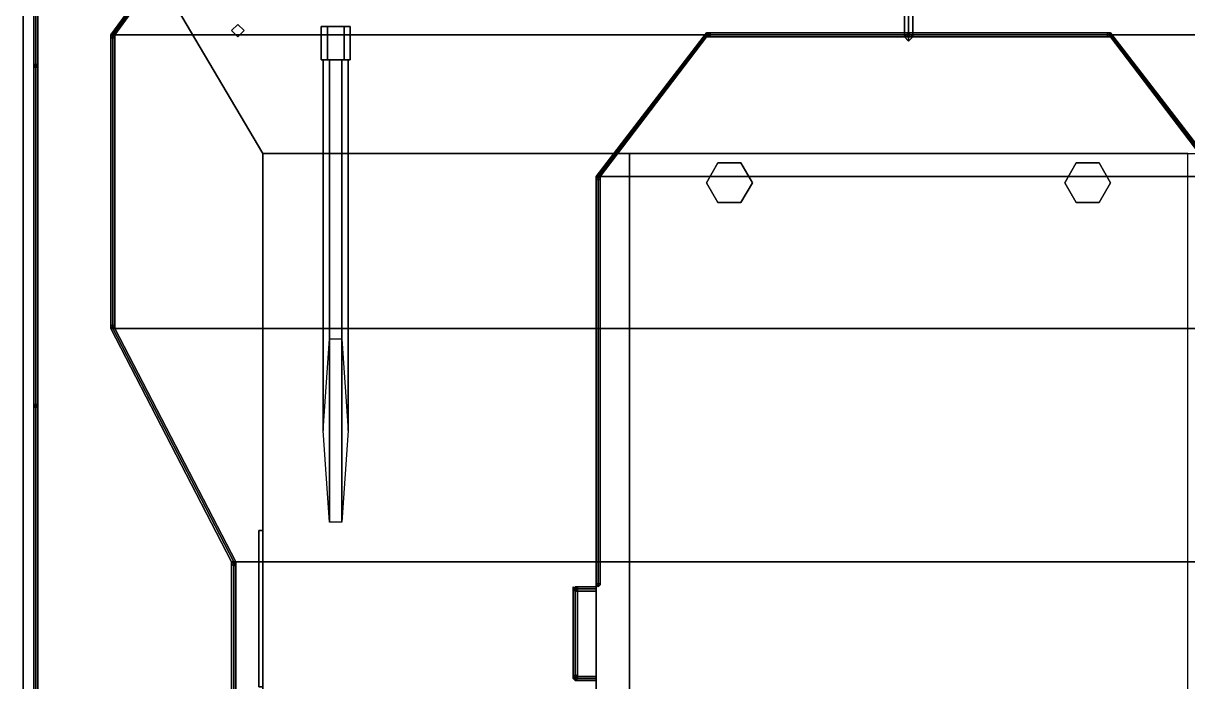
# Model space of a CAD drawing. Extents: x -4.2 to 4.2, y -17.3 to 18.7.
# Drawn here: x -4.25 to 1.34, y 12.47 to 15.63 of the extents above; entities that cross this region are included whole.
import ezdxf

# ---------------------------------------------------------------- set-up
doc = ezdxf.new("R2010")
doc.units = 0
doc.layers.get('0').update_dxf_attribs({"linetype": 'CONTINUOUS'})
doc.layers.add('RAILINGS', color=6, linetype='CONTINUOUS')

msp = doc.modelspace()

# ---------------------------------------------------------------- linework, layer by layer
for points in [[(0, 15.59, 5.6), (-0.02, 15.57, 5.6), (-0.02, 17.09, 7.55), (0, 17.11, 7.55)], [(0.02, 15.57, 5.6), (0, 15.59, 5.6), (0, 17.11, 7.55), (0.02, 17.09, 7.55)], [(-0.02, 15.57, 5.6), (0, 15.55, 5.6), (0, 17.07, 7.55), (-0.02, 17.09, 7.55)], [(0, 15.55, 5.6), (0.02, 15.57, 5.6), (0.02, 17.09, 7.55), (0, 17.07, 7.55)], [(-4.2, 16.87, 1.04), (-4.2, 6.98, 1.04), (-4.25, 6.98, 1.07), (-4.25, 16.87, 1.07)], [(-4.25, 16.87, 1.07), (-4.25, 6.98, 1.07), (-4.25, 6.98, 1.18), (-4.25, 16.87, 1.18)], [(-4.2, 6.98, 1.21), (-4.2, 16.87, 1.21), (-4.25, 16.87, 1.18), (-4.25, 6.98, 1.18)], [(-4.2, 10.97, -1.04), (-4.2, -10.52, -1.04), (-4.2, -13.62, -0.39), (-4.2, 16.87, -0.3447)], [(4.2, 16.87, -0.3447), (4.2, 10.97, -1.04), (-4.2, 10.97, -1.04), (-4.2, 16.87, -0.3447)], [(-4.2, 16.87, -0.3447), (-4.2, -13.62, -0.39), (-4.2, -13.62, 0.65), (-4.2, 4.11, 0.65)], [(-4.2, 16.87, -0.3447), (-4.2, 4.11, 0.65), (-4.2, 6.98, 1.04), (-4.2, 16.87, 1.04)], [(3.1, 15.01, 1.21), (4.2, 16.87, 1.21), (-4.2, 16.87, 1.21), (-3.1, 15.01, 1.21)], [(-3.1, 10, 1.21), (-3.1, 15.01, 1.21), (-4.2, 16.87, 1.21), (-4.2, 6.98, 1.21)], [(-3.25, 16.37, 3.4), (-3.25, 16.37, 3.17), (-3.83, 15.58, 3.17), (-3.83, 15.58, 3.4)], [(-3.83, 15.58, 3.17), (-3.25, 16.37, 3.17), (3.25, 16.37, 3.17), (3.83, 15.58, 3.17)], [(3.83, 15.58, 3.4), (3.25, 16.37, 3.4), (-3.25, 16.37, 3.4), (-3.83, 15.58, 3.4)], [(-3.22, 15.63, 1.21), (-3.25, 15.6, 1.21), (-3.25, 15.6, 3.17), (-3.22, 15.63, 3.17)], [(-3.25, 15.6, 1.21), (-3.22, 15.57, 1.21), (-3.22, 15.57, 3.17), (-3.25, 15.6, 3.17)], [(-3.19, 15.6, 1.21), (-3.22, 15.63, 1.21), (-3.22, 15.63, 3.17), (-3.19, 15.6, 3.17)], [(-3.22, 15.57, 1.21), (-3.19, 15.6, 1.21), (-3.19, 15.6, 3.17), (-3.22, 15.57, 3.17)], [(-2.82, 15.62, -0.72), (-2.82, 15.46, -0.72), (-2.82, 15.46, -0.51), (-2.82, 15.62, -0.49)], [(-2.68, 15.62, -0.49), (-2.68, 15.62, -0.72), (-2.82, 15.62, -0.72), (-2.82, 15.62, -0.49)], [(-2.82, 15.62, -0.49), (-2.82, 15.46, -0.51), (-2.68, 15.46, -0.51), (-2.68, 15.62, -0.49)], [(-2.79, 15.62, -0.79), (-2.79, 15.46, -0.79), (-2.82, 15.46, -0.72), (-2.82, 15.62, -0.72)], [(-2.68, 15.62, -0.72), (-2.71, 15.62, -0.79), (-2.79, 15.62, -0.79), (-2.82, 15.62, -0.72)], [(-2.71, 15.62, -0.79), (-2.71, 15.46, -0.79), (-2.79, 15.46, -0.79), (-2.79, 15.62, -0.79)], [(-2.68, 15.46, -0.72), (-2.71, 15.46, -0.79), (-2.71, 15.62, -0.79), (-2.68, 15.62, -0.72)], [(-2.68, 15.46, -0.51), (-2.68, 15.46, -0.72), (-2.68, 15.62, -0.72), (-2.68, 15.62, -0.49)], [(-3.83, 14.17, 3.17), (-3.83, 15.58, 3.17), (3.83, 15.58, 3.17), (3.83, 14.17, 3.17)], [(3.83, 14.17, 3.4), (3.83, 15.58, 3.4), (-3.83, 15.58, 3.4), (-3.83, 14.17, 3.4)], [(-3.83, 15.58, 3.4), (-3.83, 15.58, 3.17), (-3.83, 14.17, 3.17), (-3.83, 14.17, 3.4)], [(-1.5, 14.9, 5.5), (-0.97, 15.59, 5.5), (0.97, 15.59, 5.5), (1.5, 14.9, 5.5)], [(1.5, 14.9, 5.6), (0.97, 15.59, 5.6), (-0.97, 15.59, 5.6), (-1.5, 14.9, 5.6)], [(-0.97, 15.59, 5.6), (-0.97, 15.59, 5.5), (-1.5, 14.9, 5.5), (-1.5, 14.9, 5.6)], [(0.97, 15.59, 5.6), (0.97, 15.59, 5.5), (-0.97, 15.59, 5.5), (-0.97, 15.59, 5.6)], [(1.5, 14.9, 5.5), (0.97, 15.59, 5.5), (0.97, 15.59, 5.6), (1.5, 14.9, 5.6)], [(-2.82, 15.46, -0.51), (-2.82, 15.46, -0.72), (-2.68, 15.46, -0.72), (-2.68, 15.46, -0.51)], [(-2.82, 15.46, -0.72), (-2.79, 15.46, -0.79), (-2.71, 15.46, -0.79), (-2.68, 15.46, -0.72)], [(-2.78, 15.46, -0.668), (-2.81, 15.46, -0.72), (-2.81, 13.68, -0.72), (-2.78, 14.12, -0.668)], [(-2.81, 15.46, -0.72), (-2.78, 15.46, -0.772), (-2.78, 13.24, -0.772), (-2.81, 13.68, -0.72)], [(-2.72, 15.46, -0.668), (-2.78, 15.46, -0.668), (-2.78, 14.12, -0.668), (-2.72, 14.12, -0.668)], [(-2.78, 15.46, -0.772), (-2.72, 15.46, -0.772), (-2.72, 13.24, -0.772), (-2.78, 13.24, -0.772)], [(-2.69, 15.46, -0.72), (-2.72, 15.46, -0.668), (-2.72, 14.12, -0.668), (-2.69, 13.68, -0.72)], [(-2.72, 15.46, -0.772), (-2.69, 15.46, -0.72), (-2.69, 13.68, -0.72), (-2.72, 13.24, -0.772)], [(-1.34, 15.01, 3.17), (-1.34, 15.01, 1.21), (-3.1, 15.01, 1.21), (-3.1, 15.01, 3.17)], [(-3.1, 15.01, 1.21), (-3.1, 13.2, 1.25), (-3.1, 13.2, 3.1), (-3.1, 15.01, 3.17)], [(-3.1, 13.2, 3.1), (-3.1, 10.46, 3.1), (-3.1, 10, 3.17), (-3.1, 15.01, 3.17)], [(-3.1, 15.01, 1.21), (-3.1, 10, 1.21), (-3.1, 10.46, 1.25), (-3.1, 13.2, 1.25)], [(-1.34, 10, 3.17), (-1.34, 10, 1.21), (-1.34, 15.01, 1.21), (-1.34, 15.01, 3.17)], [(1.34, 15.01, 1.21), (-1.34, 15.01, 1.21), (-1.34, 10, 1.21), (1.34, 10, 1.21)], [(-0.915, 14.9653, 3.4), (-0.97, 14.87, 3.4), (-0.97, 14.87, 5.5), (-0.915, 14.9653, 5.5)], [(-0.805, 14.9653, 3.4), (-0.915, 14.9653, 3.4), (-0.915, 14.9653, 5.5), (-0.805, 14.9653, 5.5)], [(-0.75, 14.87, 3.4), (-0.805, 14.9653, 3.4), (-0.805, 14.9653, 5.5), (-0.75, 14.87, 5.5)], [(0.805, 14.9653, 3.4), (0.75, 14.87, 3.4), (0.75, 14.87, 5.5), (0.805, 14.9653, 5.5)], [(0.915, 14.9653, 3.4), (0.805, 14.9653, 3.4), (0.805, 14.9653, 5.5), (0.915, 14.9653, 5.5)], [(0.97, 14.87, 3.4), (0.915, 14.9653, 3.4), (0.915, 14.9653, 5.5), (0.97, 14.87, 5.5)], [(1.5, 11.06, 5.6), (1.5, 14.9, 5.6), (-1.5, 14.9, 5.6), (-1.5, 11.06, 5.6)], [(-1.5, 14.9, 5.6), (-1.5, 14.9, 5.5), (-1.5, 13.05, 5.5), (-1.5, 8.95, 5.6)], [(-1.5, 13.05, 5.5), (-1.5, 14.9, 5.5), (1.5, 14.9, 5.5), (1.5, 13.05, 5.5)], [(-0.97, 14.87, 3.4), (-0.915, 14.7747, 3.4), (-0.915, 14.7747, 5.5), (-0.97, 14.87, 5.5)], [(-0.805, 14.7747, 3.4), (-0.75, 14.87, 3.4), (-0.75, 14.87, 5.5), (-0.805, 14.7747, 5.5)], [(0.75, 14.87, 3.4), (0.805, 14.7747, 3.4), (0.805, 14.7747, 5.5), (0.75, 14.87, 5.5)], [(0.915, 14.7747, 3.4), (0.97, 14.87, 3.4), (0.97, 14.87, 5.5), (0.915, 14.7747, 5.5)], [(-0.915, 14.7747, 3.4), (-0.805, 14.7747, 3.4), (-0.805, 14.7747, 5.5), (-0.915, 14.7747, 5.5)], [(0.805, 14.7747, 3.4), (0.915, 14.7747, 3.4), (0.915, 14.7747, 5.5), (0.805, 14.7747, 5.5)], [(3.25, 13.05, 3.4), (3.83, 14.17, 3.4), (-3.83, 14.17, 3.4), (-3.25, 13.05, 3.4)], [(-3.83, 14.17, 3.4), (-3.83, 14.17, 3.17), (-3.25, 13.05, 3.17), (-3.25, 13.05, 3.4)], [(-3.25, 13.05, 3.17), (-3.83, 14.17, 3.17), (3.83, 14.17, 3.17), (3.25, 13.05, 3.17)], [(-3.1, 13.2, 3.1), (-3.1, 13.2, 1.25), (-3.12, 13.2, 1.25), (-3.12, 13.2, 3.1)], [(-3.1, 13.2, 1.25), (-3.1, 12.45, 1.25), (-3.12, 12.45, 1.25), (-3.12, 13.2, 1.25)], [(-3.12, 13.2, 3.1), (-3.12, 12.45, 3.1), (-3.1, 12.45, 3.1), (-3.1, 13.2, 3.1)], [(-3.12, 13.2, 1.25), (-3.12, 12.45, 1.25), (-3.12, 12.45, 3.1), (-3.12, 13.2, 3.1)], [(-3.25, 10.08, 3.4), (-1.5, 8.95, 3.4), (-1.5, 13.05, 3.4), (-3.25, 13.05, 3.4)], [(-3.25, 10.08, 3.17), (-3.25, 13.05, 3.17), (3.25, 13.05, 3.17), (3.25, 10.08, 3.17)], [(-3.25, 13.05, 3.4), (-3.25, 13.05, 3.17), (-3.25, 10.08, 3.17), (-3.25, 10.08, 3.4)], [(1.5, 13.05, 5.5), (1.5, 13.05, 3.4), (-1.5, 13.05, 3.4), (-1.5, 13.05, 5.5)], [(-1.5, 13.05, 5.5), (-1.5, 13.05, 3.4), (-1.5, 11.83, 3.52), (-1.5, 11.83, 5.32)], [(-1.5, 13.05, 3.4), (-1.5, 8.95, 3.4), (-1.5, 10.38, 3.52), (-1.5, 11.83, 3.52)], [(-1.5, 11.83, 5.32), (-1.5, 10.38, 5.32), (-1.5, 8.95, 5.6), (-1.5, 13.05, 5.5)], [(-1.6, 12.93, 3.4), (-1.61, 12.92, 3.4), (-1.61, 12.92, 5.57), (-1.6, 12.93, 5.56)], [(-1.61, 12.5, 3.56), (-1.6, 12.51, 3.57), (-1.6, 12.92, 3.57), (-1.61, 12.93, 3.56)], [(-1.6, 12.51, 3.55), (-1.61, 12.5, 3.56), (-1.61, 12.93, 3.56), (-1.6, 12.92, 3.55)], [(-1.61, 12.5, 3.84), (-1.6, 12.51, 3.85), (-1.6, 12.92, 3.85), (-1.61, 12.93, 3.84)], [(-1.6, 12.51, 3.83), (-1.61, 12.5, 3.84), (-1.61, 12.93, 3.84), (-1.6, 12.92, 3.83)], [(-1.5, 12.92, 5.57), (-1.5, 12.93, 5.56), (-1.6, 12.93, 5.56), (-1.61, 12.92, 5.57)], [(-1.61, 12.92, 3.4), (-1.6, 12.91, 3.4), (-1.6, 12.91, 5.56), (-1.61, 12.92, 5.57)], [(-1.61, 12.49, 4.11), (-1.6, 12.5, 4.12), (-1.6, 12.91, 4.12), (-1.61, 12.92, 4.11)], [(-1.6, 12.5, 4.1), (-1.61, 12.49, 4.11), (-1.61, 12.92, 4.11), (-1.6, 12.91, 4.1)], [(-1.61, 12.49, 4.38), (-1.6, 12.5, 4.39), (-1.6, 12.91, 4.39), (-1.61, 12.92, 4.38)], [(-1.6, 12.5, 4.37), (-1.61, 12.49, 4.38), (-1.61, 12.92, 4.38), (-1.6, 12.91, 4.37)], [(-1.61, 12.49, 4.66), (-1.6, 12.5, 4.67), (-1.6, 12.91, 4.67), (-1.61, 12.92, 4.66)], [(-1.6, 12.5, 4.65), (-1.61, 12.49, 4.66), (-1.61, 12.92, 4.66), (-1.6, 12.91, 4.65)], [(-1.61, 12.49, 4.94), (-1.6, 12.5, 4.95), (-1.6, 12.91, 4.95), (-1.61, 12.92, 4.94)], [(-1.6, 12.5, 4.93), (-1.61, 12.49, 4.94), (-1.61, 12.92, 4.94), (-1.6, 12.91, 4.93)], [(-1.61, 12.49, 5.21), (-1.6, 12.5, 5.22), (-1.6, 12.91, 5.22), (-1.61, 12.92, 5.21)], [(-1.6, 12.5, 5.2), (-1.61, 12.49, 5.21), (-1.61, 12.92, 5.21), (-1.6, 12.91, 5.2)], [(-1.61, 12.49, 5.49), (-1.6, 12.5, 5.5), (-1.6, 12.91, 5.5), (-1.61, 12.92, 5.49)], [(-1.6, 12.5, 5.48), (-1.61, 12.49, 5.49), (-1.61, 12.92, 5.49), (-1.6, 12.91, 5.48)], [(-1.5, 12.91, 5.56), (-1.5, 12.92, 5.57), (-1.61, 12.92, 5.57), (-1.6, 12.91, 5.56)], [(-1.59, 12.92, 3.4), (-1.6, 12.93, 3.4), (-1.6, 12.93, 5.56), (-1.59, 12.92, 5.55)], [(-1.6, 12.51, 3.57), (-1.59, 12.5, 3.56), (-1.59, 12.93, 3.56), (-1.6, 12.92, 3.57)], [(-1.59, 12.5, 3.56), (-1.6, 12.51, 3.55), (-1.6, 12.92, 3.55), (-1.59, 12.93, 3.56)], [(-1.6, 12.51, 3.85), (-1.59, 12.5, 3.84), (-1.59, 12.93, 3.84), (-1.6, 12.92, 3.85)], [(-1.59, 12.5, 3.84), (-1.6, 12.51, 3.83), (-1.6, 12.92, 3.83), (-1.59, 12.93, 3.84)], [(-1.5, 12.93, 5.56), (-1.5, 12.92, 5.55), (-1.59, 12.92, 5.55), (-1.6, 12.93, 5.56)], [(-1.6, 12.91, 3.4), (-1.59, 12.92, 3.4), (-1.59, 12.92, 5.55), (-1.6, 12.91, 5.56)], [(-1.6, 12.5, 4.12), (-1.59, 12.49, 4.11), (-1.59, 12.92, 4.11), (-1.6, 12.91, 4.12)], [(-1.59, 12.49, 4.11), (-1.6, 12.5, 4.1), (-1.6, 12.91, 4.1), (-1.59, 12.92, 4.11)], [(-1.6, 12.5, 4.39), (-1.59, 12.49, 4.38), (-1.59, 12.92, 4.38), (-1.6, 12.91, 4.39)], [(-1.59, 12.49, 4.38), (-1.6, 12.5, 4.37), (-1.6, 12.91, 4.37), (-1.59, 12.92, 4.38)], [(-1.6, 12.5, 4.67), (-1.59, 12.49, 4.66), (-1.59, 12.92, 4.66), (-1.6, 12.91, 4.67)], [(-1.59, 12.49, 4.66), (-1.6, 12.5, 4.65), (-1.6, 12.91, 4.65), (-1.59, 12.92, 4.66)], [(-1.6, 12.5, 4.95), (-1.59, 12.49, 4.94), (-1.59, 12.92, 4.94), (-1.6, 12.91, 4.95)], [(-1.59, 12.49, 4.94), (-1.6, 12.5, 4.93), (-1.6, 12.91, 4.93), (-1.59, 12.92, 4.94)], [(-1.6, 12.5, 5.22), (-1.59, 12.49, 5.21), (-1.59, 12.92, 5.21), (-1.6, 12.91, 5.22)], [(-1.59, 12.49, 5.21), (-1.6, 12.5, 5.2), (-1.6, 12.91, 5.2), (-1.59, 12.92, 5.21)], [(-1.6, 12.5, 5.5), (-1.59, 12.49, 5.49), (-1.59, 12.92, 5.49), (-1.6, 12.91, 5.5)], [(-1.59, 12.49, 5.49), (-1.6, 12.5, 5.48), (-1.6, 12.91, 5.48), (-1.59, 12.92, 5.49)], [(-1.5, 12.92, 5.55), (-1.5, 12.91, 5.56), (-1.6, 12.91, 5.56), (-1.59, 12.92, 5.55)], [(-1.6, 12.5, 3.4), (-1.61, 12.49, 3.4), (-1.61, 12.49, 5.57), (-1.6, 12.5, 5.56)], [(-1.5, 12.49, 5.57), (-1.5, 12.5, 5.56), (-1.6, 12.5, 5.56), (-1.61, 12.49, 5.57)], [(-1.61, 12.49, 3.4), (-1.6, 12.48, 3.4), (-1.6, 12.48, 5.56), (-1.61, 12.49, 5.57)], [(-1.5, 12.48, 5.56), (-1.5, 12.49, 5.57), (-1.61, 12.49, 5.57), (-1.6, 12.48, 5.56)], [(-1.59, 12.49, 3.4), (-1.6, 12.5, 3.4), (-1.6, 12.5, 5.56), (-1.59, 12.49, 5.55)], [(-1.5, 12.5, 5.56), (-1.5, 12.49, 5.55), (-1.59, 12.49, 5.55), (-1.6, 12.5, 5.56)], [(-1.6, 12.48, 3.4), (-1.59, 12.49, 3.4), (-1.59, 12.49, 5.55), (-1.6, 12.48, 5.56)], [(-1.5, 12.49, 5.55), (-1.5, 12.48, 5.56), (-1.6, 12.48, 5.56), (-1.59, 12.49, 5.55)]]:
    msp.add_3dface(points)
at = {"layer": 'RAILINGS'}
for points in [[(-4.19, 4.16, 1.78), (-4.2, 4.15, 1.79), (-4.2, 16.89, 1.79), (-4.19, 16.89, 1.78)], [(-4.2, 4.15, 1.79), (-4.19, 4.14, 1.8), (-4.19, 16.89, 1.8), (-4.2, 16.89, 1.79)], [(-4.18, 4.15, 1.79), (-4.19, 4.16, 1.78), (-4.19, 16.89, 1.78), (-4.18, 16.89, 1.79)], [(-4.19, 4.14, 1.8), (-4.18, 4.15, 1.79), (-4.18, 16.89, 1.79), (-4.19, 16.89, 1.8)], [(-3.25, 16.37, 4.05), (-3.25, 16.36, 4.04), (-3.82, 15.58, 4.04), (-3.83, 15.58, 4.05)], [(-3.25, 16.36, 4.06), (-3.25, 16.37, 4.05), (-3.83, 15.58, 4.05), (-3.82, 15.58, 4.06)], [(-3.25, 16.36, 4.04), (-3.25, 16.35, 4.05), (-3.81, 15.58, 4.05), (-3.82, 15.58, 4.04)], [(-3.25, 16.35, 4.05), (-3.25, 16.36, 4.06), (-3.82, 15.58, 4.06), (-3.81, 15.58, 4.05)], [(-3.83, 15.58, 4.05), (-3.82, 15.58, 4.04), (-3.82, 14.17, 4.04), (-3.83, 14.17, 4.05)], [(-3.82, 15.58, 4.06), (-3.83, 15.58, 4.05), (-3.83, 14.17, 4.05), (-3.82, 14.17, 4.06)], [(-3.82, 15.58, 3.41), (-3.83, 15.57, 3.41), (-3.83, 15.57, 4.05), (-3.82, 15.58, 4.04)], [(-3.83, 15.57, 3.41), (-3.82, 15.56, 3.41), (-3.82, 15.56, 4.04), (-3.83, 15.57, 4.05)], [(-3.82, 15.58, 4.04), (-3.81, 15.58, 4.05), (-3.81, 14.17, 4.05), (-3.82, 14.17, 4.04)], [(-3.81, 15.58, 4.05), (-3.82, 15.58, 4.06), (-3.82, 14.17, 4.06), (-3.81, 14.17, 4.05)], [(-3.81, 15.57, 3.41), (-3.82, 15.58, 3.41), (-3.82, 15.58, 4.04), (-3.81, 15.57, 4.05)], [(-3.82, 15.56, 3.41), (-3.81, 15.57, 3.41), (-3.81, 15.57, 4.05), (-3.82, 15.56, 4.04)], [(-0.97, 15.58, 6.23), (-0.97, 15.59, 6.22), (-1.5, 14.9, 6.22), (-1.49, 14.9, 6.23)], [(-0.97, 15.59, 6.22), (-0.97, 15.58, 6.21), (-1.49, 14.9, 6.21), (-1.5, 14.9, 6.22)], [(-0.97, 15.57, 6.22), (-0.97, 15.58, 6.23), (-1.49, 14.9, 6.23), (-1.48, 14.9, 6.22)], [(-0.97, 15.58, 6.21), (-0.97, 15.57, 6.22), (-1.48, 14.9, 6.22), (-1.49, 14.9, 6.21)], [(0.97, 15.58, 6.23), (0.97, 15.59, 6.22), (-0.97, 15.59, 6.22), (-0.97, 15.58, 6.23)], [(0.97, 15.59, 6.22), (0.97, 15.58, 6.21), (-0.97, 15.58, 6.21), (-0.97, 15.59, 6.22)], [(-0.97, 15.58, 6.21), (-0.96, 15.59, 6.22), (-0.96, 15.59, 5.6), (-0.97, 15.58, 5.6)], [(0.97, 15.57, 6.22), (0.97, 15.58, 6.23), (-0.97, 15.58, 6.23), (-0.97, 15.57, 6.22)], [(0.97, 15.58, 6.21), (0.97, 15.57, 6.22), (-0.97, 15.57, 6.22), (-0.97, 15.58, 6.21)], [(-0.96, 15.57, 6.22), (-0.97, 15.58, 6.21), (-0.97, 15.58, 5.6), (-0.96, 15.57, 5.6)], [(-0.96, 15.59, 6.22), (-0.95, 15.58, 6.21), (-0.95, 15.58, 5.6), (-0.96, 15.59, 5.6)], [(-0.95, 15.58, 6.21), (-0.96, 15.57, 6.22), (-0.96, 15.57, 5.6), (-0.95, 15.58, 5.6)], [(-0.01, 15.58, 6.21), (0, 15.59, 6.22), (0, 15.59, 5.6), (-0.01, 15.58, 5.6)], [(0, 15.57, 6.22), (-0.01, 15.58, 6.21), (-0.01, 15.58, 5.6), (0, 15.57, 5.6)], [(0, 15.59, 6.22), (0.01, 15.58, 6.21), (0.01, 15.58, 5.6), (0, 15.59, 5.6)], [(0.01, 15.58, 6.21), (0, 15.57, 6.22), (0, 15.57, 5.6), (0.01, 15.58, 5.6)], [(0.95, 15.58, 6.21), (0.96, 15.59, 6.22), (0.96, 15.59, 5.6), (0.95, 15.58, 5.6)], [(0.96, 15.57, 6.22), (0.95, 15.58, 6.21), (0.95, 15.58, 5.6), (0.96, 15.57, 5.6)], [(0.96, 15.59, 6.22), (0.97, 15.58, 6.21), (0.97, 15.58, 5.6), (0.96, 15.59, 5.6)], [(0.97, 15.58, 6.21), (0.96, 15.57, 6.22), (0.96, 15.57, 5.6), (0.97, 15.58, 5.6)], [(0.97, 15.59, 6.22), (0.97, 15.58, 6.23), (1.49, 14.9, 6.23), (1.5, 14.9, 6.22)], [(0.97, 15.58, 6.21), (0.97, 15.59, 6.22), (1.5, 14.9, 6.22), (1.49, 14.9, 6.21)], [(0.97, 15.58, 6.23), (0.97, 15.57, 6.22), (1.48, 14.9, 6.22), (1.49, 14.9, 6.23)], [(0.97, 15.57, 6.22), (0.97, 15.58, 6.21), (1.49, 14.9, 6.21), (1.48, 14.9, 6.22)], [(-4.19, 15.44, 1.21), (-4.2, 15.43, 1.21), (-4.2, 15.43, 1.79), (-4.19, 15.44, 1.78)], [(-4.2, 15.43, 1.21), (-4.19, 15.42, 1.21), (-4.19, 15.42, 1.78), (-4.2, 15.43, 1.79)], [(-4.18, 15.43, 1.21), (-4.19, 15.44, 1.21), (-4.19, 15.44, 1.78), (-4.18, 15.43, 1.79)], [(-4.19, 15.42, 1.21), (-4.18, 15.43, 1.21), (-4.18, 15.43, 1.79), (-4.19, 15.42, 1.78)], [(-1.5, 14.89, 6.22), (-1.49, 14.9, 6.21), (-1.49, 14.9, 5.6), (-1.5, 14.89, 5.6)], [(-1.49, 14.9, 6.23), (-1.5, 14.9, 6.22), (-1.5, 12.94, 6.22), (-1.49, 12.93, 6.23)], [(-1.5, 14.9, 6.22), (-1.49, 14.9, 6.21), (-1.49, 12.95, 6.21), (-1.5, 12.94, 6.22)], [(-1.49, 14.88, 6.21), (-1.5, 14.89, 6.22), (-1.5, 14.89, 5.6), (-1.49, 14.88, 5.6)], [(-1.49, 14.9, 6.21), (-1.48, 14.89, 6.22), (-1.48, 14.89, 5.6), (-1.49, 14.9, 5.6)], [(-1.48, 14.9, 6.22), (-1.49, 14.9, 6.23), (-1.49, 12.93, 6.23), (-1.48, 12.94, 6.22)], [(-1.49, 14.9, 6.21), (-1.48, 14.9, 6.22), (-1.48, 12.94, 6.22), (-1.49, 12.95, 6.21)], [(-1.48, 14.89, 6.22), (-1.49, 14.88, 6.21), (-1.49, 14.88, 5.6), (-1.48, 14.89, 5.6)], [(-3.82, 14.19, 3.41), (-3.83, 14.18, 3.41), (-3.83, 14.18, 4.05), (-3.82, 14.19, 4.04)], [(-3.83, 14.18, 3.41), (-3.82, 14.17, 3.41), (-3.82, 14.17, 4.04), (-3.83, 14.18, 4.05)], [(-3.83, 14.17, 4.05), (-3.82, 14.17, 4.04), (-3.24, 13.05, 4.04), (-3.25, 13.05, 4.05)], [(-3.82, 14.17, 4.06), (-3.83, 14.17, 4.05), (-3.25, 13.05, 4.05), (-3.24, 13.05, 4.06)], [(-3.81, 14.18, 3.41), (-3.82, 14.19, 3.41), (-3.82, 14.19, 4.04), (-3.81, 14.18, 4.05)], [(-3.82, 14.17, 3.41), (-3.81, 14.18, 3.41), (-3.81, 14.18, 4.05), (-3.82, 14.17, 4.04)], [(-3.82, 14.17, 4.04), (-3.81, 14.17, 4.05), (-3.23, 13.05, 4.05), (-3.24, 13.05, 4.04)], [(-3.81, 14.17, 4.05), (-3.82, 14.17, 4.06), (-3.24, 13.05, 4.06), (-3.23, 13.05, 4.05)], [(-4.19, 13.81, 1.21), (-4.2, 13.8, 1.21), (-4.2, 13.8, 1.79), (-4.19, 13.81, 1.78)], [(-4.18, 13.8, 1.21), (-4.19, 13.81, 1.21), (-4.19, 13.81, 1.78), (-4.18, 13.8, 1.79)], [(-4.2, 13.8, 1.21), (-4.19, 13.79, 1.21), (-4.19, 13.79, 1.78), (-4.2, 13.8, 1.79)], [(-4.19, 13.79, 1.21), (-4.18, 13.8, 1.21), (-4.18, 13.8, 1.79), (-4.19, 13.79, 1.78)], [(-3.24, 13.05, 3.4), (-3.25, 13.04, 3.4), (-3.25, 13.04, 4.05), (-3.24, 13.05, 4.04)], [(-3.25, 13.05, 4.05), (-3.24, 13.05, 4.04), (-3.24, 12.24, 4.04), (-3.25, 12.23, 4.05)], [(-3.24, 13.05, 4.06), (-3.25, 13.05, 4.05), (-3.25, 12.23, 4.05), (-3.24, 12.22, 4.06)], [(-3.25, 13.04, 3.4), (-3.24, 13.03, 3.4), (-3.24, 13.03, 4.04), (-3.25, 13.04, 4.05)], [(-3.23, 13.04, 3.4), (-3.24, 13.05, 3.4), (-3.24, 13.05, 4.04), (-3.23, 13.04, 4.05)], [(-3.24, 13.05, 4.04), (-3.23, 13.05, 4.05), (-3.23, 12.23, 4.05), (-3.24, 12.24, 4.04)], [(-3.23, 13.05, 4.05), (-3.24, 13.05, 4.06), (-3.24, 12.22, 4.06), (-3.23, 12.23, 4.05)], [(-3.24, 13.03, 3.4), (-3.23, 13.04, 3.4), (-3.23, 13.04, 4.05), (-3.24, 13.03, 4.04)], [(-1.5, 12.94, 6.22), (-1.49, 12.95, 6.21), (-1.49, 12.95, 5.6), (-1.5, 12.94, 5.6)], [(-1.49, 12.93, 6.23), (-1.5, 12.94, 6.22), (-1.5, 12.94, 5.6), (-1.49, 12.93, 5.6)], [(-1.49, 12.95, 6.21), (-1.48, 12.94, 6.22), (-1.48, 12.94, 5.6), (-1.49, 12.95, 5.6)], [(-1.48, 12.94, 6.22), (-1.49, 12.93, 6.23), (-1.49, 12.93, 5.6), (-1.48, 12.94, 5.6)]]:
    msp.add_3dface(points, dxfattribs=at)

doc.saveas('drawing.dxf')
